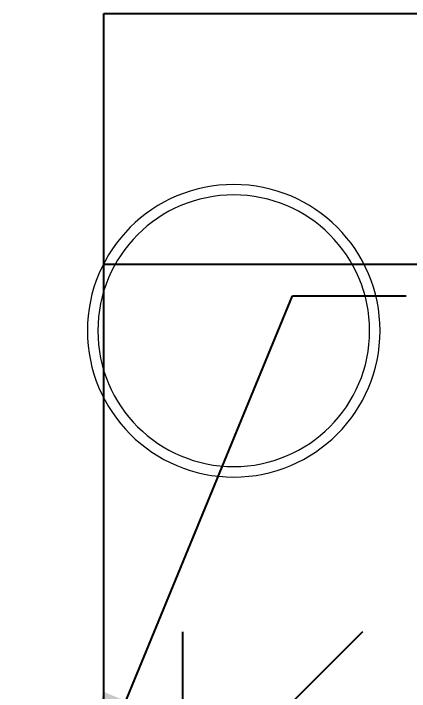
# Model space of a CAD drawing. Extents: x -178977 to 231842, y -29287 to 19916.
# Drawn here: x 44690 to 45068, y -6849 to -6200 of the extents above; entities that cross this region are included whole.
import ezdxf
from ezdxf import colors
from ezdxf.entities.mleader import LeaderData, LeaderLine
from ezdxf.enums import TextEntityAlignment as Align
from ezdxf.math import Vec2, Vec3

# ---------------------------------------------------------------- set-up
doc = ezdxf.new("R2010")
doc.units = 0
doc.header["$LTSCALE"] = 0.25
doc.linetypes.add('DASHDOT', pattern=[25.4, 12.7, -6.35, 0, -6.35])
doc.layers.add('01-First Floor-FUR$0$FALSE CEILING', color=251, linetype='Continuous')
for name, color, linetype, lineweight in [('01-First Floor-FUR$0$LOADING', 253, 'Continuous', 5), ('01-First Floor-FUR$0$Walls', 251, 'Continuous', 5), ('E-LITE-CIRC', 6, 'Continuous', 25), ('E-LITE-CLNG-CNDT', 6, 'DASHDOT', 35), ('E-LITE-EXIT-NUMB', 6, 'Continuous', 25), ('E-POWR-WALL @ 100', 4, 'Continuous', 35)]:
    doc.layers.add(name, color=color, linetype=linetype, lineweight=lineweight)
doc.styles.add('DC_SIMPLEX', font='SIMPLEX.shx', dxfattribs={"width": 0.7})

# ---------------------------------------------------------------- blocks, each defined once
blk = doc.blocks.new('01-First Floor-FUR$0$WM00001-P')
at = {"layer": '01-First Floor-FUR$0$LOADING'}
for radius in [0.14, 0.13]:
    blk.add_circle((0, 0), radius, dxfattribs=at)
blk = doc.blocks.new('01-First Floor-FUR')
at = {"layer": '01-First Floor-FUR$0$FALSE CEILING', "linetype": 'Continuous'}
blk.add_line((44776, -6440), (48976, -6440), dxfattribs=at)
at = {"layer": '01-First Floor-FUR$0$FALSE CEILING'}
blk.add_lwpolyline([(44776, -6200), (48976, -6200), (48976, -9440), (44776, -9440)], close=True, dxfattribs=at)
at = {"layer": '01-First Floor-FUR$0$Walls'}
for p, q in [((44776, -6200), (44776, -8320)), ((48976, -6200), (44776, -6200))]:
    blk.add_line(p, q, dxfattribs=at)
at = {"layer": '01-First Floor-FUR$0$LOADING', "extrusion": (2.24019e-05, -2.26055e-18, -1), "xscale": 1000, "yscale": 1000, "zscale": 1000, "rotation": 180}
blk.add_blockref('01-First Floor-FUR$0$WM00001-P', (-44900.38, -6503.6, 1.07), dxfattribs=at)
blk = doc.blocks.new('*U149')
h = blk.add_hatch(color=253)
edge = h.paths.add_edge_path()
edge.add_line((-1.75, 0), (1.75, 0))
edge.add_arc((0, 0), 1.75, 180, 360, ccw=False)
for p, q in [((-0.5, -1.6771), (-0.5, -3.2113)), ((0.5, -1.6771), (0.5, -3.2113))]:
    blk.add_line(p, q)
blk.add_lwpolyline([(-1.75, 0, 1), (1.75, 0)], format="xyb", close=True)
at = {"layer": 'Defpoints'}
for p, q in [((-2.4749, -2.4749), (0, 0)), ((2.4749, -2.4749), (0, 0)), ((2.4749, -0.7582), (-2.4749, -0.7582))]:
    blk.add_line(p, q, dxfattribs=at)
at = {"layer": 'E-LITE-EXIT-NUMB', "style": 'DC_SIMPLEX', "width": 0.7, "flags": 8}
blk.add_attdef('TYPE', text='', height=2, rotation=360, dxfattribs=at).set_placement((-2.682, 5.2383), align=Align.RIGHT)
blk.add_attdef('CIRCUIT', (2.682, 5.2383), '', height=2, rotation=360, dxfattribs=at)
blk = doc.blocks.new('ARR0W')
at = {"color": 45}
blk.add_ellipse((0, 0), major_axis=(0.4, 0), ratio=0.4, dxfattribs=at)
at = {"color": 45, "ltscale": 0.5}
blk.add_solid([(-1.4, 0.1667), (-0.4, 0), (-1.4, -0.1667)], dxfattribs=at)

msp = doc.modelspace()

# ---------------------------------------------------------------- block references
at = {"layer": 'E-LITE-CLNG-CNDT'}
msp.add_blockref('01-First Floor-FUR', (0, 0), dxfattribs=at)
at = {"layer": 'E-POWR-WALL @ 100', "xscale": -100, "yscale": 100, "zscale": 100, "rotation": 90}
msp.add_blockref('*U149', (44776, -7039.19), dxfattribs=at)

# ---------------------------------------------------------------- leaders
at = {"layer": 'E-LITE-CIRC'}
ml = msp.add_multileader_mtext('Standard', dxfattribs=at)
ml.set_content('{\\Fdc_el_romans|c0;\\W0.8;TO\\Fromans|c0; \\Fsimplex|c0;UPP-F1/S24}', color=256, style='DC_SIMPLEX')
ml.set_leader_properties()
ml.set_arrow_properties(name='ARR0W')
ml.build(insert=Vec2(0, 0))
ml.multileader.update_dxf_attribs({"dogleg_length": 200, "arrow_head_size": 140, "scale": 100})
ctx = ml.context
ctx.base_point, ctx.scale, ctx.char_height, ctx.arrow_head_size, ctx.landing_gap_size, ctx.plane_origin, ctx.plane_x_axis, ctx.plane_y_axis = Vec3(45065.29, -6470.11, 0), 100, 200, 140, 140, Vec3(61787.66, -13615.56, 0), Vec3(1, 0.000001, 0), Vec3(-0.000001, 1, 0)
notes = []
notes.append((ctx, [(0, (1, 1, 0), (44956.49, -6470.11, 0), (1, 0.000001, 0), 108.79, [(0, [(44722.51, -7039.19, 0)], 0, [])])]))
ctx.mtext.insert, ctx.mtext.text_direction, ctx.mtext.rotation, ctx.mtext.flow_direction = Vec3(45205.29, -6336.77, 0), Vec3(1, 0.000001, 0), 0.000001, 5
for ctx, leaders in notes:
    for number, flags, end, landing, length, lines in leaders:
        leader = LeaderData()
        leader.index, (leader.has_last_leader_line, leader.has_dogleg_vector, leader.attachment_direction) = number, flags
        leader.last_leader_point, leader.dogleg_vector, leader.dogleg_length = Vec3(end), Vec3(landing), length
        for number, points, colour, breaks in lines:
            line = LeaderLine()
            line.index, line.vertices, line.color, line.breaks = number, Vec3.list(points), colors.encode_raw_color(colour), breaks
            leader.lines.append(line)
        ctx.leaders.append(leader)

doc.saveas('drawing.dxf')
